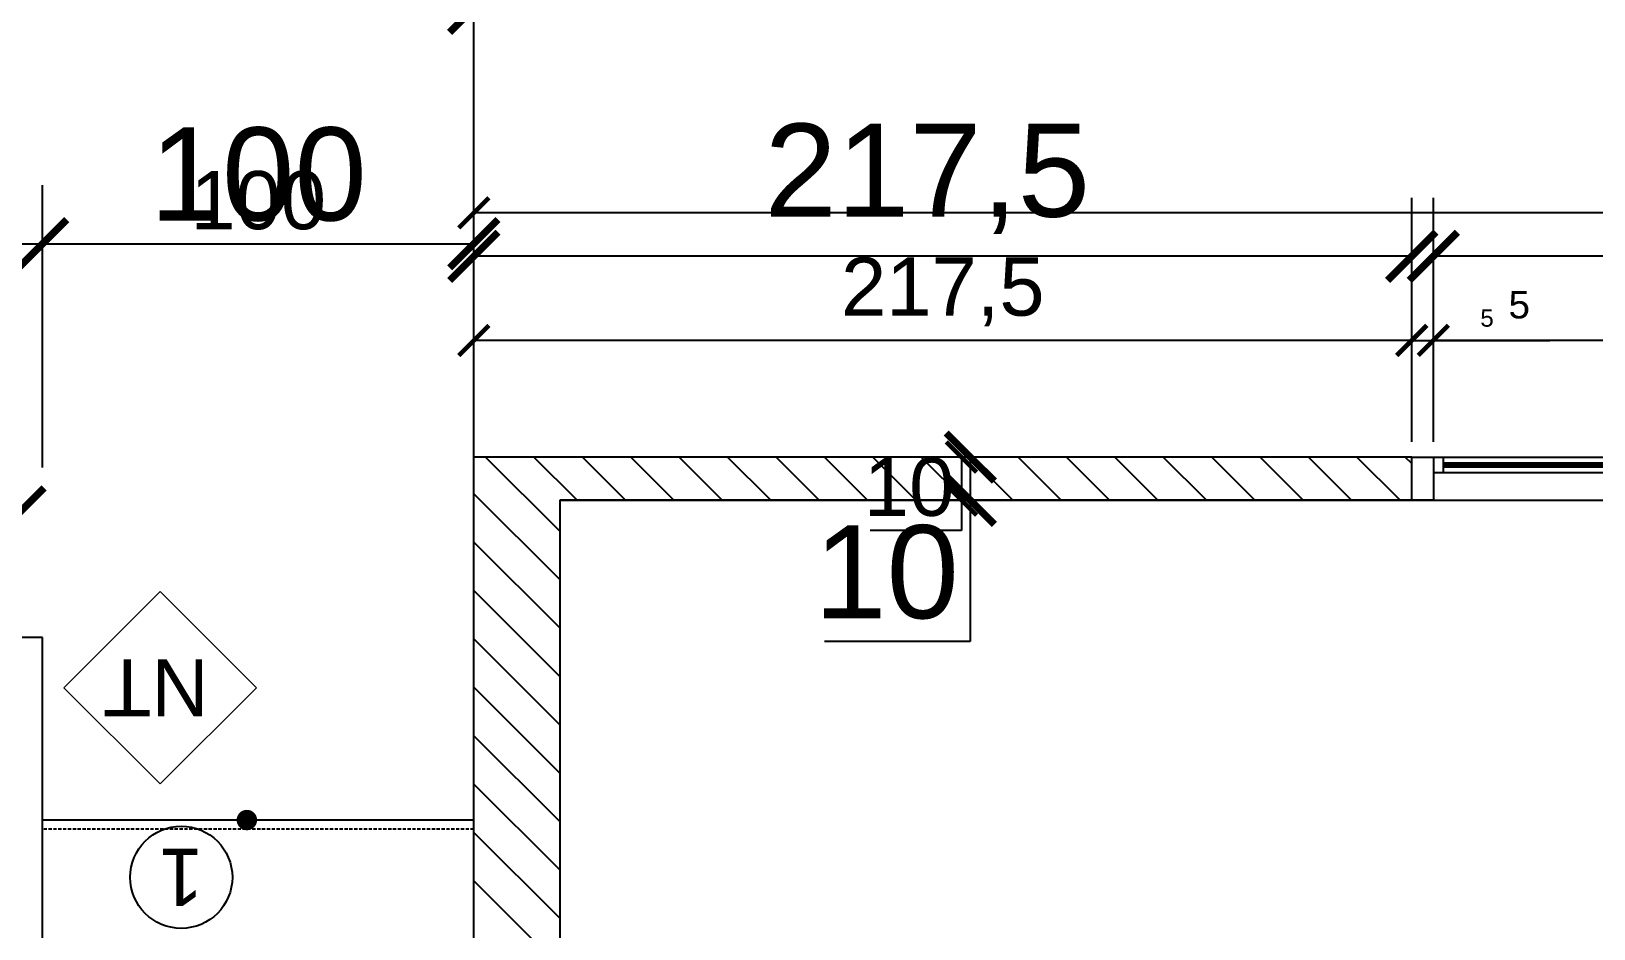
# Model space of a CAD drawing. Header units: millimetres. Extents: x -26398 to 135532, y -376633 to 43268.
# Drawn here: x 36609.2 to 36971.5, y -147343.6 to -147135.4 of the extents above; entities that cross this region are included whole.
import ezdxf
from ezdxf.enums import TextEntityAlignment as Align

# ---------------------------------------------------------------- set-up
doc = ezdxf.new("R2010")
doc.units = ezdxf.units.MM
doc.linetypes.add('HIDDEN', pattern=[0.375, 0.25, -0.125])
for name, color, linetype in [('0 @ 5', 7, 'Continuous'), ('0 @ 8', 7, 'Continuous'), ('A3-NETTHAY', 4, 'Continuous'), ('A5-KICHTHUOC', 251, 'Continuous'), ('A7-NETKHUAT', 252, 'HIDDEN'), ('cửa', 152, 'Continuous'), ('DIM', 7, 'Continuous'), ('DIM @ 5', 7, 'Continuous'), ('DIM @ 8', 7, 'Continuous'), ('GHICHU', 40, 'Continuous'), ('TƯỜNG', 52, 'Continuous'), ('TƯỜNG @ 5', 52, 'Continuous'), ('TƯỜNG @ 8', 52, 'Continuous')]:
    doc.layers.add(name, color=color, linetype=linetype)
doc.layers.add('A6-GHICHU', color=147, linetype='Continuous', lineweight=20)
doc.styles.get("Standard").update_dxf_attribs({"font": 'arial.ttf'})
doc.styles.add('TUANH', font='')
doc.styles.add('VHELVEN', font='')
doc.styles.get('TUANH').set_extended_font_data('VNI-Helve-Condense', bold=True)
doc.styles.get('VHELVEN').set_extended_font_data('VNI-Helve')
doc.dimstyles.new('SCALE dimmatbang', dxfattribs={"dimscale": 70, "dimtxt": 2.7, "dimasz": 1.4, "dimexe": 1.7, "dimexo": 0.7, "dimtad": 1, "dimtoh": 1, "dimdec": 1, "dimtxsty": 'Standard', "dimblk": 'ARCHTICK', "dimcen": 2.5, "dimclrd": 1, "dimclre": 256, "dimadec": 0, "dimazin": 0, "dimtfac": 1, "dimtdec": 1, "dimtmove": 0, "dimatfit": 3, "dimfxl": 1, "dimarcsym": 0})

# ---------------------------------------------------------------- blocks, each defined once
blk = doc.blocks.new('AP0E12')
for p, q in [((0, 0), (0, -80)), ((0, 0), (1094, 0)), ((50, 0), (50, -80)), ((994, 0), (994, -80)), ((1094, 0), (1094, -80)), ((4000, 0), (2905.3, 0)), ((2905.3, 0), (2905.3, -80)), ((3005.3, 0), (3005.3, -80)), ((3950, 0), (3950, -80)), ((4000, 0), (4000, -80)), ((0, -80), (1094, -80)), ((50, -30), (994, -30)), ((50, -35), (994, -35)), ((50, -45), (994, -45)), ((50, -50), (994, -50)), ((4000, -80), (2905.3, -80)), ((3950, -30), (3005.3, -30)), ((3950, -35), (3005.3, -35)), ((3950, -45), (3005.3, -45)), ((3950, -50), (3005.3, -50)), ((994, -94.9), (1994, -94.9)), ((994, -94.9), (994, -144.9)), ((994, -144.9), (1994, -144.9)), ((1094, -94.9), (1094, -144.9)), ((1094, -109.9), (1894, -109.9)), ((1094, -114.9), (1894, -114.9)), ((1094, -124.9), (1894, -124.9)), ((1094, -129.9), (1894, -129.9)), ((1894, -94.9), (1894, -144.9)), ((1994, -94.9), (1994, -144.9)), ((3005.3, -94.9), (2005.3, -94.9)), ((2005.3, -94.9), (2005.3, -144.9)), ((3005.3, -144.9), (2005.3, -144.9)), ((2105.3, -94.9), (2105.3, -144.9)), ((2905.3, -109.9), (2105.3, -109.9)), ((2905.3, -114.9), (2105.3, -114.9)), ((2905.3, -124.9), (2105.3, -124.9)), ((2905.3, -129.9), (2105.3, -129.9)), ((2905.3, -94.9), (2905.3, -144.9)), ((3005.3, -94.9), (3005.3, -144.9))]:
    blk.add_line(p, q)
blk = doc.blocks.new('_ArchTick')
at = {"color": 0, "linetype": 'ByBlock', "const_width": 0.15}
blk.add_lwpolyline([(-0.5, -0.5), (0.5, 0.5)], dxfattribs=at)
blk = doc.blocks.new('*D6500')
at = {"lineweight": -2, "transparency": 16777216}
for p, q in [((36934.28, -147228.56), (36934.28, -147173.98)), ((37114.28, -147228.56), (37114.28, -147173.98))]:
    blk.add_line(p, q, dxfattribs=at)
at = {"color": 1, "lineweight": -2, "transparency": 16777216}
blk.add_line((37114.28, -147187.58), (36934.28, -147187.58), dxfattribs=at)
at = {"layer": 'DEFPOINTS', "color": 0, "transparency": 16777216}
for p in [(36934.28, -147187.58), (36934.28, -147234.16), (37114.28, -147234.16)]:
    blk.add_point(p, dxfattribs=at)
at = {"color": 1, "lineweight": -2, "transparency": 16777216, "xscale": 11.2, "yscale": 11.2, "zscale": 11.2, "rotation": 180}
blk.add_blockref('_ArchTick', (36934.28, -147187.58), dxfattribs=at)
at = {"color": 1, "lineweight": -2, "transparency": 16777216, "xscale": 11.2, "yscale": 11.2, "zscale": 11.2}
blk.add_blockref('_ArchTick', (37114.28, -147187.58), dxfattribs=at)
at = {"color": 0, "transparency": 16777216, "insert": (37019.28, -147171.55), "char_height": 21.6, "attachment_point": 5}
blk.add_mtext('180', dxfattribs=at)
blk = doc.blocks.new('*D6501')
at = {"lineweight": -2, "transparency": 16777216}
for p, q in [((36934.28, -147230.66), (36934.28, -147198.59)), ((37114.28, -147230.66), (37114.28, -147198.59))]:
    blk.add_line(p, q, dxfattribs=at)
at = {"color": 1, "lineweight": -2, "transparency": 16777216}
blk.add_line((37114.28, -147207.09), (36934.28, -147207.09), dxfattribs=at)
at = {"layer": 'DEFPOINTS', "color": 0, "transparency": 16777216}
for p in [(36934.28, -147207.09), (36934.28, -147234.16), (37114.28, -147234.16)]:
    blk.add_point(p, dxfattribs=at)
at = {"color": 1, "lineweight": -2, "transparency": 16777216, "xscale": 7, "yscale": 7, "zscale": 7, "rotation": 180}
blk.add_blockref('_ArchTick', (36934.28, -147207.09), dxfattribs=at)
at = {"color": 1, "lineweight": -2, "transparency": 16777216, "xscale": 7, "yscale": 7, "zscale": 7}
blk.add_blockref('_ArchTick', (37114.28, -147207.09), dxfattribs=at)
at = {"color": 0, "transparency": 16777216, "insert": (37024.28, -147197.08), "char_height": 13.5, "attachment_point": 5}
blk.add_mtext('180', dxfattribs=at)
blk = doc.blocks.new('*D6503')
at = {"lineweight": -2, "transparency": 16777216}
for p, q in [((36929.28, -147228.56), (36929.28, -147193.49)), ((36934.28, -147228.56), (36934.28, -147193.49))]:
    blk.add_line(p, q, dxfattribs=at)
at = {"color": 1, "lineweight": -2, "transparency": 16777216}
for p, q in [((36929.28, -147207.09), (36922.88, -147207.09)), ((36929.28, -147207.09), (36934.28, -147207.09)), ((36934.28, -147207.09), (36961.33, -147207.09))]:
    blk.add_line(p, q, dxfattribs=at)
at = {"layer": 'DEFPOINTS', "color": 0, "transparency": 16777216}
for p in [(36934.28, -147207.09), (36929.28, -147234.16), (36934.28, -147234.16)]:
    blk.add_point(p, dxfattribs=at)
at = {"color": 1, "lineweight": -2, "transparency": 16777216, "xscale": 6.4, "yscale": 6.4, "zscale": 6.4}
blk.add_blockref('_ArchTick', (36929.28, -147207.09), dxfattribs=at)
at = {"color": 1, "lineweight": -2, "transparency": 16777216, "xscale": 6.4, "yscale": 6.4, "zscale": 6.4, "rotation": 180}
blk.add_blockref('_ArchTick', (36934.28, -147207.09), dxfattribs=at)
at = {"color": 0, "transparency": 16777216, "insert": (36954.2, -147198.84), "char_height": 6.4, "attachment_point": 5}
blk.add_mtext('5', dxfattribs=at)
blk = doc.blocks.new('*D6504')
at = {"lineweight": -2, "transparency": 16777216}
for p, q in [((36929.28, -147230.66), (36929.28, -147198.59)), ((36934.28, -147230.66), (36934.28, -147198.59))]:
    blk.add_line(p, q, dxfattribs=at)
at = {"color": 1, "lineweight": -2, "transparency": 16777216}
for p, q in [((36929.28, -147207.09), (36925.28, -147207.09)), ((36929.28, -147207.09), (36934.28, -147207.09)), ((36934.28, -147207.09), (36951.18, -147207.09))]:
    blk.add_line(p, q, dxfattribs=at)
at = {"layer": 'DEFPOINTS', "color": 0, "transparency": 16777216}
for p in [(36934.28, -147207.09), (36929.28, -147234.16), (36934.28, -147234.16)]:
    blk.add_point(p, dxfattribs=at)
at = {"color": 1, "lineweight": -2, "transparency": 16777216, "xscale": 4, "yscale": 4, "zscale": 4}
blk.add_blockref('_ArchTick', (36929.28, -147207.09), dxfattribs=at)
at = {"color": 1, "lineweight": -2, "transparency": 16777216, "xscale": 4, "yscale": 4, "zscale": 4, "rotation": 180}
blk.add_blockref('_ArchTick', (36934.28, -147207.09), dxfattribs=at)
at = {"color": 0, "transparency": 16777216, "insert": (36946.73, -147201.94), "char_height": 4, "attachment_point": 5}
blk.add_mtext('5', dxfattribs=at)
blk = doc.blocks.new('*D6506')
at = {"lineweight": -2, "transparency": 16777216}
for p, q in [((36711.78, -147228.56), (36711.78, -147173.98)), ((36929.28, -147228.56), (36929.28, -147173.98))]:
    blk.add_line(p, q, dxfattribs=at)
at = {"color": 1, "lineweight": -2, "transparency": 16777216}
blk.add_line((36929.28, -147187.58), (36711.78, -147187.58), dxfattribs=at)
at = {"layer": 'DEFPOINTS', "color": 0, "transparency": 16777216}
for p in [(36711.78, -147187.58), (36711.78, -147234.16), (36929.28, -147234.16)]:
    blk.add_point(p, dxfattribs=at)
at = {"color": 1, "lineweight": -2, "transparency": 16777216, "xscale": 11.2, "yscale": 11.2, "zscale": 11.2, "rotation": 180}
blk.add_blockref('_ArchTick', (36711.78, -147187.58), dxfattribs=at)
at = {"color": 1, "lineweight": -2, "transparency": 16777216, "xscale": 11.2, "yscale": 11.2, "zscale": 11.2}
blk.add_blockref('_ArchTick', (36929.28, -147187.58), dxfattribs=at)
at = {"color": 0, "transparency": 16777216, "insert": (36816.93, -147169.6), "char_height": 21.6, "attachment_point": 5}
blk.add_mtext('217,5', dxfattribs=at)
blk = doc.blocks.new('*D6507')
at = {"lineweight": -2, "transparency": 16777216}
for p, q in [((36711.78, -147230.66), (36711.78, -147198.59)), ((36929.28, -147230.66), (36929.28, -147198.59))]:
    blk.add_line(p, q, dxfattribs=at)
at = {"color": 1, "lineweight": -2, "transparency": 16777216}
blk.add_line((36929.28, -147207.09), (36711.78, -147207.09), dxfattribs=at)
at = {"layer": 'DEFPOINTS', "color": 0, "transparency": 16777216}
for p in [(36711.78, -147207.09), (36711.78, -147234.16), (36929.28, -147234.16)]:
    blk.add_point(p, dxfattribs=at)
at = {"color": 1, "lineweight": -2, "transparency": 16777216, "xscale": 7, "yscale": 7, "zscale": 7, "rotation": 180}
blk.add_blockref('_ArchTick', (36711.78, -147207.09), dxfattribs=at)
at = {"color": 1, "lineweight": -2, "transparency": 16777216, "xscale": 7, "yscale": 7, "zscale": 7}
blk.add_blockref('_ArchTick', (36929.28, -147207.09), dxfattribs=at)
at = {"color": 0, "transparency": 16777216, "insert": (36820.53, -147195.86), "char_height": 13.5, "attachment_point": 5}
blk.add_mtext('217,5', dxfattribs=at)
blk = doc.blocks.new('*D6641')
at = {"layer": 'DEFPOINTS', "color": 0, "transparency": 16777216}
for p in [(36840.24, -147234.16), (36826.9, -147244.16), (36840.24, -147244.16)]:
    blk.add_point(p, dxfattribs=at)
at = {"layer": 'TƯỜNG', "lineweight": -2, "transparency": 16777216}
for p, q in [((36834.64, -147234.16), (36813.3, -147234.16)), ((36834.64, -147244.16), (36813.3, -147244.16))]:
    blk.add_line(p, q, dxfattribs=at)
at = {"layer": 'TƯỜNG', "color": 1, "lineweight": -2, "transparency": 16777216}
for p, q in [((36826.9, -147234.16), (36826.9, -147244.16)), ((36826.9, -147244.16), (36826.9, -147276.95)), ((36826.9, -147276.95), (36793.07, -147276.95))]:
    blk.add_line(p, q, dxfattribs=at)
at = {"layer": 'TƯỜNG', "color": 1, "lineweight": -2, "transparency": 16777216, "xscale": 11.2, "yscale": 11.2, "zscale": 11.2}
for p, rotation in [((36826.9, -147234.16), 90), ((36826.9, -147244.16), 270)]:
    blk.add_blockref('_ArchTick', p, dxfattribs=dict(at, rotation=rotation))
at = {"layer": 'TƯỜNG', "color": 0, "transparency": 16777216, "insert": (36807.49, -147260.92), "char_height": 21.6, "attachment_point": 5}
blk.add_mtext('10', dxfattribs=at)
blk = doc.blocks.new('*D6642')
at = {"layer": 'DEFPOINTS', "color": 0, "transparency": 16777216}
for p in [(36840.24, -147234.16), (36824.85, -147244.16), (36840.24, -147244.16)]:
    blk.add_point(p, dxfattribs=at)
at = {"layer": 'TƯỜNG', "lineweight": -2, "transparency": 16777216}
for p, q in [((36836.74, -147234.16), (36816.35, -147234.16)), ((36836.74, -147244.16), (36816.35, -147244.16))]:
    blk.add_line(p, q, dxfattribs=at)
at = {"layer": 'TƯỜNG', "color": 1, "lineweight": -2, "transparency": 16777216}
for p, q in [((36824.85, -147234.16), (36824.85, -147244.16)), ((36824.85, -147244.16), (36824.85, -147251.16)), ((36824.85, -147251.16), (36803.71, -147251.16))]:
    blk.add_line(p, q, dxfattribs=at)
at = {"layer": 'TƯỜNG', "color": 1, "lineweight": -2, "transparency": 16777216, "xscale": 7, "yscale": 7, "zscale": 7}
for p, rotation in [((36824.85, -147234.16), 90), ((36824.85, -147244.16), 270)]:
    blk.add_blockref('_ArchTick', p, dxfattribs=dict(at, rotation=rotation))
at = {"layer": 'TƯỜNG', "color": 0, "transparency": 16777216, "insert": (36812.72, -147241.14), "char_height": 13.5, "attachment_point": 5}
blk.add_mtext('10', dxfattribs=at)
blk = doc.blocks.new('*D6644')
at = {"lineweight": -2, "transparency": 16777216}
for p, q in [((36711.78, -147228.56), (36711.78, -147116.42)), ((37316.78, -147228.56), (37316.78, -147116.42))]:
    blk.add_line(p, q, dxfattribs=at)
at = {"color": 1, "lineweight": -2, "transparency": 16777216}
blk.add_line((37316.78, -147130.02), (36711.78, -147130.02), dxfattribs=at)
at = {"layer": 'DEFPOINTS', "color": 0, "transparency": 16777216}
for p in [(36711.78, -147130.02), (36711.78, -147234.16), (37316.78, -147234.16)]:
    blk.add_point(p, dxfattribs=at)
at = {"color": 1, "lineweight": -2, "transparency": 16777216, "xscale": 11.2, "yscale": 11.2, "zscale": 11.2, "rotation": 180}
blk.add_blockref('_ArchTick', (36711.78, -147130.02), dxfattribs=at)
at = {"color": 1, "lineweight": -2, "transparency": 16777216, "xscale": 11.2, "yscale": 11.2, "zscale": 11.2}
blk.add_blockref('_ArchTick', (37316.78, -147130.02), dxfattribs=at)
at = {"color": 0, "transparency": 16777216, "insert": (37014.28, -147113.99), "char_height": 21.6, "attachment_point": 5}
blk.add_mtext('605', dxfattribs=at)
blk = doc.blocks.new('*D6645')
at = {"lineweight": -2, "transparency": 16777216}
for p, q in [((36711.78, -147230.66), (36711.78, -147168.97)), ((37316.78, -147230.66), (37316.78, -147168.97))]:
    blk.add_line(p, q, dxfattribs=at)
at = {"color": 1, "lineweight": -2, "transparency": 16777216}
blk.add_line((37316.78, -147177.47), (36711.78, -147177.47), dxfattribs=at)
at = {"layer": 'DEFPOINTS', "color": 0, "transparency": 16777216}
for p in [(36711.78, -147177.47), (36711.78, -147234.16), (37316.78, -147234.16)]:
    blk.add_point(p, dxfattribs=at)
at = {"color": 1, "lineweight": -2, "transparency": 16777216, "xscale": 7, "yscale": 7, "zscale": 7, "rotation": 180}
blk.add_blockref('_ArchTick', (36711.78, -147177.47), dxfattribs=at)
at = {"color": 1, "lineweight": -2, "transparency": 16777216, "xscale": 7, "yscale": 7, "zscale": 7}
blk.add_blockref('_ArchTick', (37316.78, -147177.47), dxfattribs=at)
at = {"color": 0, "transparency": 16777216, "insert": (37014.28, -147167.45), "char_height": 13.5, "attachment_point": 5}
blk.add_mtext('605', dxfattribs=at)
blk = doc.blocks.new('TRUCCOT')
blk.add_circle((0, -390), 250)
at = {"style": 'VHELVEN'}
blk.add_attdef('TRUC', text='', height=280, dxfattribs=at).set_placement((0, -390), align=Align.MIDDLE_CENTER)
blk = doc.blocks.new('*D6896')
at = {"layer": 'DEFPOINTS', "color": 0, "transparency": 16777216}
for p in [(36611.78, -147184.65), (36517.04, -147240.08), (36611.78, -147240.08)]:
    blk.add_point(p, dxfattribs=at)
at = {"layer": 'DIM', "lineweight": -2, "transparency": 16777216}
for p, q in [((36517.04, -147234.48), (36517.04, -147171.05)), ((36611.78, -147234.48), (36611.78, -147171.05))]:
    blk.add_line(p, q, dxfattribs=at)
at = {"layer": 'DIM', "color": 1, "lineweight": -2, "transparency": 16777216}
blk.add_line((36517.04, -147184.65), (36611.78, -147184.65), dxfattribs=at)
at = {"layer": 'DIM', "color": 1, "lineweight": -2, "transparency": 16777216, "xscale": 11.2, "yscale": 11.2, "zscale": 11.2, "rotation": 180}
blk.add_blockref('_ArchTick', (36517.04, -147184.65), dxfattribs=at)
at = {"layer": 'DIM', "color": 1, "lineweight": -2, "transparency": 16777216, "xscale": 11.2, "yscale": 11.2, "zscale": 11.2}
blk.add_blockref('_ArchTick', (36611.78, -147184.65), dxfattribs=at)
at = {"layer": 'DIM', "color": 0, "transparency": 16777216, "insert": (36564.41, -147166.67), "char_height": 21.6, "attachment_point": 5}
blk.add_mtext('94,7', dxfattribs=at)
blk = doc.blocks.new('*D6897')
at = {"layer": 'DEFPOINTS', "color": 0, "transparency": 16777216}
for p in [(36611.78, -147184.65), (36517.04, -147240.08), (36611.78, -147240.08)]:
    blk.add_point(p, dxfattribs=at)
at = {"layer": 'DIM', "lineweight": -2, "transparency": 16777216}
for p, q in [((36517.04, -147236.58), (36517.04, -147176.15)), ((36611.78, -147236.58), (36611.78, -147176.15))]:
    blk.add_line(p, q, dxfattribs=at)
at = {"layer": 'DIM', "color": 1, "lineweight": -2, "transparency": 16777216}
blk.add_line((36517.04, -147184.65), (36611.78, -147184.65), dxfattribs=at)
at = {"layer": 'DIM', "color": 1, "lineweight": -2, "transparency": 16777216, "xscale": 7, "yscale": 7, "zscale": 7, "rotation": 180}
blk.add_blockref('_ArchTick', (36517.04, -147184.65), dxfattribs=at)
at = {"layer": 'DIM', "color": 1, "lineweight": -2, "transparency": 16777216, "xscale": 7, "yscale": 7, "zscale": 7}
blk.add_blockref('_ArchTick', (36611.78, -147184.65), dxfattribs=at)
at = {"layer": 'DIM', "color": 0, "transparency": 16777216, "insert": (36564.41, -147173.42), "char_height": 13.5, "attachment_point": 5}
blk.add_mtext('94,7', dxfattribs=at)
blk = doc.blocks.new('*D6899')
at = {"layer": 'DEFPOINTS', "color": 0, "transparency": 16777216}
for p in [(36711.78, -147184.65), (36611.78, -147240.08), (36711.78, -147240.44)]:
    blk.add_point(p, dxfattribs=at)
at = {"layer": 'DIM', "lineweight": -2, "transparency": 16777216}
for p, q in [((36611.78, -147234.48), (36611.78, -147171.05)), ((36711.78, -147234.84), (36711.78, -147171.05))]:
    blk.add_line(p, q, dxfattribs=at)
at = {"layer": 'DIM', "color": 1, "lineweight": -2, "transparency": 16777216}
blk.add_line((36611.78, -147184.65), (36711.78, -147184.65), dxfattribs=at)
at = {"layer": 'DIM', "color": 1, "lineweight": -2, "transparency": 16777216, "xscale": 11.2, "yscale": 11.2, "zscale": 11.2, "rotation": 180}
blk.add_blockref('_ArchTick', (36611.78, -147184.65), dxfattribs=at)
at = {"layer": 'DIM', "color": 1, "lineweight": -2, "transparency": 16777216, "xscale": 11.2, "yscale": 11.2, "zscale": 11.2}
blk.add_blockref('_ArchTick', (36711.78, -147184.65), dxfattribs=at)
at = {"layer": 'DIM', "color": 0, "transparency": 16777216, "insert": (36661.78, -147168.63), "char_height": 21.6, "attachment_point": 5}
blk.add_mtext('100', dxfattribs=at)
blk = doc.blocks.new('*D6900')
at = {"layer": 'DEFPOINTS', "color": 0, "transparency": 16777216}
for p in [(36711.78, -147184.65), (36611.78, -147240.08), (36711.78, -147240.44)]:
    blk.add_point(p, dxfattribs=at)
at = {"layer": 'DIM', "lineweight": -2, "transparency": 16777216}
for p, q in [((36611.78, -147236.58), (36611.78, -147176.15)), ((36711.78, -147236.94), (36711.78, -147176.15))]:
    blk.add_line(p, q, dxfattribs=at)
at = {"layer": 'DIM', "color": 1, "lineweight": -2, "transparency": 16777216}
blk.add_line((36611.78, -147184.65), (36711.78, -147184.65), dxfattribs=at)
at = {"layer": 'DIM', "color": 1, "lineweight": -2, "transparency": 16777216, "xscale": 7, "yscale": 7, "zscale": 7, "rotation": 180}
blk.add_blockref('_ArchTick', (36611.78, -147184.65), dxfattribs=at)
at = {"layer": 'DIM', "color": 1, "lineweight": -2, "transparency": 16777216, "xscale": 7, "yscale": 7, "zscale": 7}
blk.add_blockref('_ArchTick', (36711.78, -147184.65), dxfattribs=at)
at = {"layer": 'DIM', "color": 0, "transparency": 16777216, "insert": (36661.78, -147174.64), "char_height": 13.5, "attachment_point": 5}
blk.add_mtext('100', dxfattribs=at)
blk = doc.blocks.new('*D6902')
at = {"layer": 'DEFPOINTS', "color": 0, "transparency": 16777216}
for p in [(36606.52, -147246.9), (36522.31, -147281.25), (36606.52, -147281.25)]:
    blk.add_point(p, dxfattribs=at)
at = {"layer": 'DIM', "lineweight": -2, "transparency": 16777216}
for p, q in [((36522.31, -147275.65), (36522.31, -147233.3)), ((36606.52, -147275.65), (36606.52, -147233.3))]:
    blk.add_line(p, q, dxfattribs=at)
at = {"layer": 'DIM', "color": 1, "lineweight": -2, "transparency": 16777216}
blk.add_line((36522.31, -147246.9), (36606.52, -147246.9), dxfattribs=at)
at = {"layer": 'DIM', "color": 1, "lineweight": -2, "transparency": 16777216, "xscale": 11.2, "yscale": 11.2, "zscale": 11.2, "rotation": 180}
blk.add_blockref('_ArchTick', (36522.31, -147246.9), dxfattribs=at)
at = {"layer": 'DIM', "color": 1, "lineweight": -2, "transparency": 16777216, "xscale": 11.2, "yscale": 11.2, "zscale": 11.2}
blk.add_blockref('_ArchTick', (36606.52, -147246.9), dxfattribs=at)
at = {"layer": 'DIM', "color": 0, "transparency": 16777216, "insert": (36564.41, -147228.92), "char_height": 21.6, "attachment_point": 5}
blk.add_mtext('84,2', dxfattribs=at)
blk = doc.blocks.new('*D6903')
at = {"layer": 'DEFPOINTS', "color": 0, "transparency": 16777216}
for p in [(36606.52, -147246.9), (36522.31, -147281.25), (36606.52, -147281.25)]:
    blk.add_point(p, dxfattribs=at)
at = {"layer": 'DIM', "lineweight": -2, "transparency": 16777216}
for p, q in [((36522.31, -147277.75), (36522.31, -147238.4)), ((36606.52, -147277.75), (36606.52, -147238.4))]:
    blk.add_line(p, q, dxfattribs=at)
at = {"layer": 'DIM', "color": 1, "lineweight": -2, "transparency": 16777216}
blk.add_line((36522.31, -147246.9), (36606.52, -147246.9), dxfattribs=at)
at = {"layer": 'DIM', "color": 1, "lineweight": -2, "transparency": 16777216, "xscale": 7, "yscale": 7, "zscale": 7, "rotation": 180}
blk.add_blockref('_ArchTick', (36522.31, -147246.9), dxfattribs=at)
at = {"layer": 'DIM', "color": 1, "lineweight": -2, "transparency": 16777216, "xscale": 7, "yscale": 7, "zscale": 7}
blk.add_blockref('_ArchTick', (36606.52, -147246.9), dxfattribs=at)
at = {"layer": 'DIM', "color": 0, "transparency": 16777216, "insert": (36564.41, -147235.66), "char_height": 13.5, "attachment_point": 5}
blk.add_mtext('84,2', dxfattribs=at)
blk = doc.blocks.new('*U9019')
at = {"layer": '0 @ 5'}
dim = blk.add_linear_dim(base=(36934.28, -147207.09), p1=(37114.28, -147234.16), p2=(36934.28, -147234.16), angle=180, dimstyle='SCALE dimmatbang', override={"dimscale": 5, "dimtix": 0, "dimtofl": 1, "dimtmove": 0, "dimatfit": 3}, dxfattribs=at)
dim.commit()
dim.dimension.update_dxf_attribs({"geometry": '*D6501', "text_midpoint": (37024.28, -147197.08)})
at = {"layer": '0 @ 8'}
dim = blk.add_linear_dim(base=(36934.28, -147187.58), p1=(37114.28, -147234.16), p2=(36934.28, -147234.16), angle=180, dimstyle='SCALE dimmatbang', override={"dimscale": 8, "dimtix": 0, "dimtofl": 1, "dimtmove": 0, "dimatfit": 3}, dxfattribs=at)
dim.commit()
dim.dimension.update_dxf_attribs({"geometry": '*D6500', "text_midpoint": (37019.28, -147187.58), "dimtype": 128})
blk = doc.blocks.new('*U9020')
at = {"layer": '0 @ 5'}
dim = blk.add_linear_dim(base=(36934.28, -147207.09), p1=(36929.28, -147234.16), p2=(36934.28, -147234.16), angle=180, dimstyle='SCALE dimmatbang', override={"dimscale": 5, "dimtxt": 0.8, "dimasz": 0.8, "dimtix": 0, "dimtofl": 1, "dimtmove": 0, "dimatfit": 3}, dxfattribs=at)
dim.commit()
dim.dimension.update_dxf_attribs({"geometry": '*D6504', "text_midpoint": (36946.73, -147201.94)})
at = {"layer": '0 @ 8'}
dim = blk.add_linear_dim(base=(36934.28, -147207.09), p1=(36929.28, -147234.16), p2=(36934.28, -147234.16), angle=180, dimstyle='SCALE dimmatbang', override={"dimscale": 8, "dimtxt": 0.8, "dimasz": 0.8, "dimtix": 0, "dimtofl": 1, "dimtmove": 0, "dimatfit": 3}, dxfattribs=at)
dim.commit()
dim.dimension.update_dxf_attribs({"geometry": '*D6503', "text_midpoint": (36954.2, -147198.84)})
blk = doc.blocks.new('*U9021')
at = {"layer": '0 @ 5'}
dim = blk.add_linear_dim(base=(36711.78, -147207.09), p1=(36929.28, -147234.16), p2=(36711.78, -147234.16), angle=180, dimstyle='SCALE dimmatbang', override={"dimscale": 5, "dimtix": 0, "dimtofl": 1, "dimtmove": 0, "dimatfit": 3}, dxfattribs=at)
dim.commit()
dim.dimension.update_dxf_attribs({"geometry": '*D6507', "text_midpoint": (36820.53, -147195.86)})
at = {"layer": '0 @ 8'}
dim = blk.add_linear_dim(base=(36711.78, -147187.58), p1=(36929.28, -147234.16), p2=(36711.78, -147234.16), angle=180, dimstyle='SCALE dimmatbang', override={"dimscale": 8, "dimtix": 0, "dimtofl": 1, "dimtmove": 0, "dimatfit": 3}, dxfattribs=at)
dim.commit()
dim.dimension.update_dxf_attribs({"geometry": '*D6506', "text_midpoint": (36816.93, -147187.58), "dimtype": 128})
blk = doc.blocks.new('*U9066')
at = {"layer": 'TƯỜNG @ 5'}
dim = blk.add_linear_dim(base=(36824.85, -147244.16), p1=(36840.24, -147234.16), p2=(36840.24, -147244.16), angle=90, dimstyle='SCALE dimmatbang', override={"dimscale": 5, "dimtix": 0, "dimtofl": 1, "dimtmove": 0, "dimatfit": 3}, dxfattribs=at)
dim.commit()
dim.dimension.update_dxf_attribs({"geometry": '*D6642', "text_midpoint": (36812.72, -147241.14)})
at = {"layer": 'TƯỜNG @ 8'}
dim = blk.add_linear_dim(base=(36826.9, -147244.16), p1=(36840.24, -147234.16), p2=(36840.24, -147244.16), angle=90, dimstyle='SCALE dimmatbang', override={"dimscale": 8, "dimtix": 0, "dimtofl": 1, "dimtmove": 0, "dimatfit": 3}, dxfattribs=at)
dim.commit()
dim.dimension.update_dxf_attribs({"geometry": '*D6641', "text_midpoint": (36807.49, -147276.95), "dimtype": 128})
blk = doc.blocks.new('*U9067')
at = {"layer": '0 @ 5'}
dim = blk.add_linear_dim(base=(36711.78, -147177.47), p1=(37316.78, -147234.16), p2=(36711.78, -147234.16), angle=180, dimstyle='SCALE dimmatbang', override={"dimscale": 5, "dimtix": 0, "dimtofl": 1, "dimtmove": 0, "dimatfit": 3}, dxfattribs=at)
dim.commit()
dim.dimension.update_dxf_attribs({"geometry": '*D6645', "text_midpoint": (37014.28, -147167.45)})
at = {"layer": '0 @ 8'}
dim = blk.add_linear_dim(base=(36711.78, -147130.02), p1=(37316.78, -147234.16), p2=(36711.78, -147234.16), angle=180, dimstyle='SCALE dimmatbang', override={"dimscale": 8, "dimtix": 0, "dimtofl": 1, "dimtmove": 0, "dimatfit": 3}, dxfattribs=at)
dim.commit()
dim.dimension.update_dxf_attribs({"geometry": '*D6644', "text_midpoint": (37014.28, -147130.02), "dimtype": 128})
blk = doc.blocks.new('*U9151')
at = {"layer": 'DIM @ 5'}
dim = blk.add_linear_dim(base=(36611.78, -147184.65), p1=(36517.04, -147240.08), p2=(36611.78, -147240.08), angle=180, dimstyle='SCALE dimmatbang', override={"dimscale": 5, "dimtix": 0, "dimtofl": 1, "dimtmove": 0, "dimatfit": 3}, dxfattribs=at)
dim.commit()
dim.dimension.update_dxf_attribs({"geometry": '*D6897', "text_midpoint": (36564.41, -147173.42)})
at = {"layer": 'DIM @ 8'}
dim = blk.add_linear_dim(base=(36611.78, -147184.65), p1=(36517.04, -147240.08), p2=(36611.78, -147240.08), angle=180, dimstyle='SCALE dimmatbang', override={"dimscale": 8, "dimtix": 0, "dimtofl": 1, "dimtmove": 0, "dimatfit": 3}, dxfattribs=at)
dim.commit()
dim.dimension.update_dxf_attribs({"geometry": '*D6896', "text_midpoint": (36564.41, -147166.67)})
blk = doc.blocks.new('*U9152')
at = {"layer": 'DIM @ 5'}
dim = blk.add_linear_dim(base=(36711.78, -147184.65), p1=(36611.78, -147240.08), p2=(36711.78, -147240.44), angle=180, dimstyle='SCALE dimmatbang', override={"dimscale": 5, "dimtix": 0, "dimtofl": 1, "dimtmove": 0, "dimatfit": 3}, dxfattribs=at)
dim.commit()
dim.dimension.update_dxf_attribs({"geometry": '*D6900', "text_midpoint": (36661.78, -147174.64)})
at = {"layer": 'DIM @ 8'}
dim = blk.add_linear_dim(base=(36711.78, -147184.65), p1=(36611.78, -147240.08), p2=(36711.78, -147240.44), angle=180, dimstyle='SCALE dimmatbang', override={"dimscale": 8, "dimtix": 0, "dimtofl": 1, "dimtmove": 0, "dimatfit": 3}, dxfattribs=at)
dim.commit()
dim.dimension.update_dxf_attribs({"geometry": '*D6899', "text_midpoint": (36661.78, -147168.63)})
blk = doc.blocks.new('*U9153')
at = {"layer": 'DIM @ 5'}
dim = blk.add_linear_dim(base=(36606.52, -147246.9), p1=(36522.31, -147281.25), p2=(36606.52, -147281.25), angle=180, dimstyle='SCALE dimmatbang', override={"dimscale": 5, "dimtix": 0, "dimtofl": 1, "dimtmove": 0, "dimatfit": 3}, dxfattribs=at)
dim.commit()
dim.dimension.update_dxf_attribs({"geometry": '*D6903', "text_midpoint": (36564.41, -147246.9), "dimtype": 128})
at = {"layer": 'DIM @ 8'}
dim = blk.add_linear_dim(base=(36606.52, -147246.9), p1=(36522.31, -147281.25), p2=(36606.52, -147281.25), angle=180, dimstyle='SCALE dimmatbang', override={"dimscale": 8, "dimtix": 0, "dimtofl": 1, "dimtmove": 0, "dimatfit": 3}, dxfattribs=at)
dim.commit()
dim.dimension.update_dxf_attribs({"geometry": '*D6902', "text_midpoint": (36564.41, -147246.9), "dimtype": 128})

msp = doc.modelspace()

# ---------------------------------------------------------------- linework, layer by layer
at = {"linetype": 'Continuous'}
msp.add_line((36929.28, -147235.66), (36927.78, -147234.16), dxfattribs=at)
for points in [[(36929.28, -147234.16), (36934.28, -147234.16), (36934.28, -147244.16), (36929.28, -147244.16)], [(36731.78, -147614.06), (36731.78, -147244.16), (37306.78, -147244.16), (37306.78, -147614.06)]]:
    msp.add_lwpolyline(points, close=True)
at = {"layer": 'A3-NETTHAY'}
for p, q in [((36611.78, -147275.99), (36517.04, -147275.99)), ((36611.78, -147513.11), (36611.78, -147275.99)), ((36711.78, -147318.37), (36611.78, -147318.37))]:
    msp.add_line(p, q, dxfattribs=at)
at = {"layer": 'A5-KICHTHUOC', "const_width": 2.37}
msp.add_lwpolyline([(36659.15, -147317.19, 1), (36659.15, -147319.56, 1)], format="xyb", close=True, dxfattribs=at)
at = {"layer": 'A6-GHICHU', "ltscale": 0.5}
msp.add_lwpolyline([(36639.03, -147265.34), (36616.7, -147287.67), (36639.03, -147310), (36661.36, -147287.67)], close=True, dxfattribs=at)
at = {"layer": 'A7-NETKHUAT', "ltscale": 3}
msp.add_line((36711.78, -147320.48), (36611.78, -147320.48), dxfattribs=at)
at = {"layer": 'TƯỜNG'}
for p, q in [((36929.28, -147234.16), (36711.78, -147234.16)), ((36711.78, -147634.16), (36711.78, -147234.16)), ((36731.78, -147251.44), (36714.5, -147234.16)), ((36735.73, -147244.16), (36725.73, -147234.16)), ((36746.95, -147244.16), (36736.95, -147234.16)), ((36758.18, -147244.16), (36748.18, -147234.16)), ((36769.4, -147244.16), (36759.4, -147234.16)), ((36780.63, -147244.16), (36770.63, -147234.16)), ((36791.85, -147244.16), (36781.85, -147234.16)), ((36803.08, -147244.16), (36793.08, -147234.16)), ((36814.3, -147244.16), (36804.3, -147234.16)), ((36825.53, -147244.16), (36815.53, -147234.16)), ((36836.75, -147244.16), (36826.75, -147234.16)), ((36847.98, -147244.16), (36837.98, -147234.16)), ((36859.2, -147244.16), (36849.2, -147234.16)), ((36870.43, -147244.16), (36860.43, -147234.16)), ((36881.65, -147244.16), (36871.65, -147234.16)), ((36892.88, -147244.16), (36882.88, -147234.16)), ((36904.1, -147244.16), (36894.1, -147234.16)), ((36915.33, -147244.16), (36905.33, -147234.16)), ((36926.56, -147244.16), (36916.56, -147234.16)), ((36731.78, -147262.67), (36711.78, -147242.67)), ((36731.78, -147634.16), (36731.78, -147244.16)), ((36929.28, -147244.16), (36731.78, -147244.16)), ((36731.78, -147273.89), (36711.78, -147253.89)), ((36731.78, -147285.12), (36711.78, -147265.12)), ((36731.78, -147296.34), (36711.78, -147276.34)), ((36731.78, -147307.57), (36711.78, -147287.57)), ((36731.78, -147318.8), (36711.78, -147298.8)), ((36731.78, -147330.02), (36711.78, -147310.02)), ((36731.78, -147341.25), (36711.78, -147321.25)), ((36731.78, -147352.47), (36711.78, -147332.47))]:
    msp.add_line(p, q, dxfattribs=at)

# ---------------------------------------------------------------- block references
for name in ['*U9067', '*U9021', '*U9019', '*U9020']:
    msp.add_blockref(name, (0, 0))
at = {"layer": 'A5-KICHTHUOC'}
ref = msp.add_blockref('TRUCCOT', (36643.94, -147350.14), dxfattribs=dict(at, xscale=0.0473684210526315, yscale=0.0473684210526315, zscale=0.0473684210526315, rotation=180))
ref.add_attrib('TRUC', '1', dxfattribs={"layer": 'GHICHU', "color": 0, "height": 13.26, "rotation": 180, "style": 'VHELVEN'}).set_placement((36643.94, -147331.67), align=Align.MIDDLE_CENTER)
at = {"layer": 'cửa', "xscale": -0.04500000000000036, "yscale": 0.04500000000000036, "zscale": 0.04500000000000036}
msp.add_blockref('AP0E12', (37114.28, -147234.16), dxfattribs=at)
at = {"layer": 'DIM'}
for name in ['*U9151', '*U9152', '*U9153']:
    msp.add_blockref(name, (0, 0), dxfattribs=at)
at = {"layer": 'TƯỜNG'}
msp.add_blockref('*U9066', (0, 0), dxfattribs=at)

# ---------------------------------------------------------------- texts
at = {"layer": 'A6-GHICHU', "ltscale": 0.5, "insert": (36638.03, -147287.7), "char_height": 13.1579, "attachment_point": 5, "rotation": 180, "style": 'TUANH'}
msp.add_mtext('{\\fArial|b0|i0|c0|p34;NT}', dxfattribs=at)

doc.saveas('drawing.dxf')
